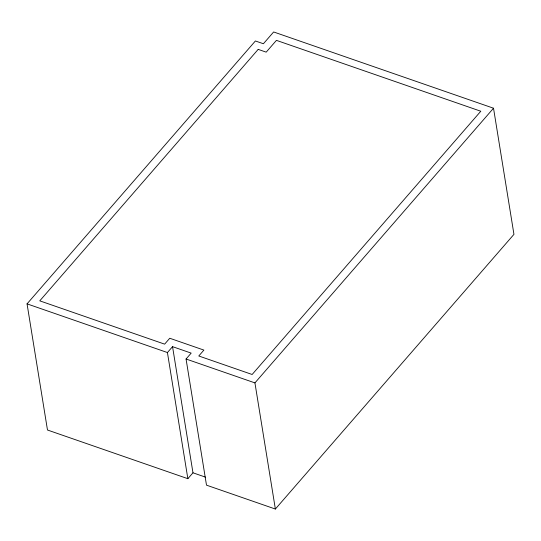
<?xml version="1.0" encoding="UTF-8"?>
<svg xmlns="http://www.w3.org/2000/svg" width="541" height="541" viewBox="0 0 541 541"><rect width="100%" height="100%" fill="white"/><g stroke="black" fill="none" stroke-linecap="round" stroke-linejoin="round"><path stroke-width="0.81" d="M27.05 303.859L255.393 40.974L263.399 43.747L273.638 31.96L493.52 108.214L513.95 234.361L275.369 509.04L206.493 485.155L186.057 359.008L191.176 353.111L172.545 346.653L167.426 352.543L187.855 478.69L47.48 430.014L27.05 303.859L167.426 352.543M275.369 509.04L254.933 382.893L493.52 108.214M187.855 478.69L192.975 472.8L172.545 346.653M186.057 359.008L254.933 382.893M192.975 472.8L205.397 477.108M258.192 49.373L39.77 300.843L164.633 344.144L169.752 338.247L203.896 350.088L198.777 355.985L252.14 374.487L480.8 111.236L276.431 40.365L266.192 52.152L258.192 49.373"/></g></svg>
